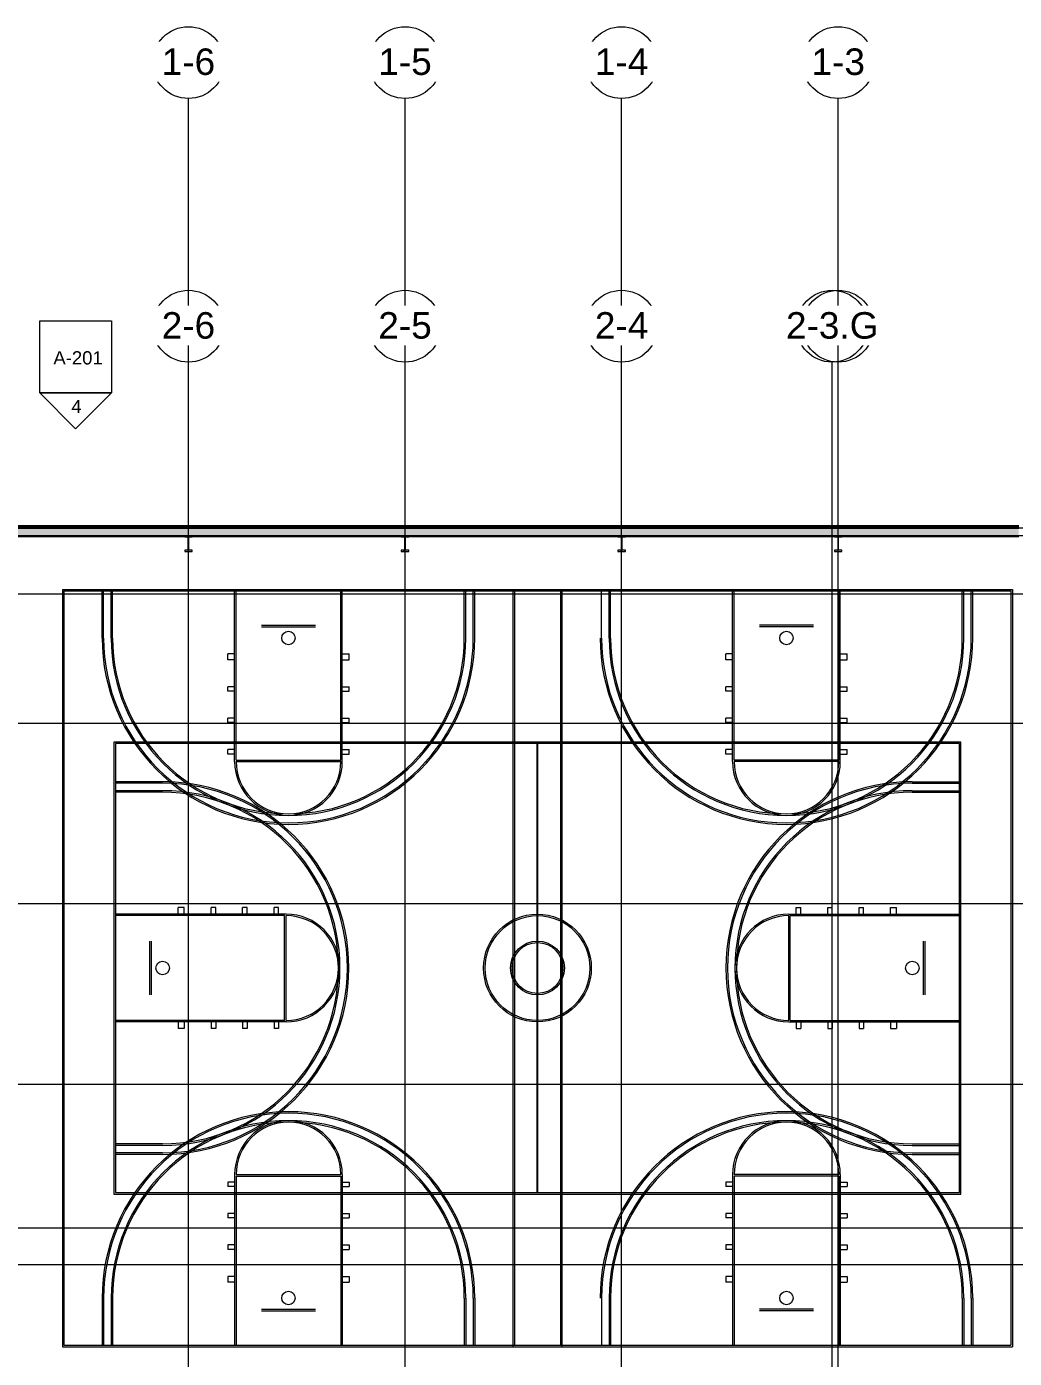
# Model space of a CAD drawing. Header units: inches. Extents: x 25557 to 33164, y -23509 to -20035.
# Drawn here: x 30539 to 31859, y -22234 to -20454 of the extents above; entities that cross this region are included whole.
import ezdxf

# ---------------------------------------------------------------- set-up
doc = ezdxf.new("R2010")
doc.units = ezdxf.units.IN
doc.header["$MEASUREMENT"] = 0
doc.linetypes.add('Grid Line 1_2_', pattern=[0.875, 0.5, -0.125, 0.125, -0.125])
for name, color, linetype, lineweight in [('A-FLOR-OTLN', 90, 'Continuous', 9), ('A-WALL', 113, 'Continuous', 25), ('A-WALL-PATT', 111, 'Continuous', 25), ('G-ANNO-SYMB', 111, 'Continuous', 9), ('L-SITE-WALL', 31, 'Continuous', 9), ('S-BEAM', 12, 'Continuous', 9), ('S-GRID', 1, 'Continuous', 9), ('S-GRID-IDEN', 1, 'Continuous', 9)]:
    doc.layers.add(name, color=color, linetype=linetype, lineweight=lineweight)
doc.styles.add('Arial', font='arial.ttf', dxfattribs={"height": 35.407186})
doc.styles.add('Arial_1', font='arial.ttf', dxfattribs={"height": 17.703593})
pattern_1 = [(225, (31623.71, -22360.053), (19.00703, -19.00703), []), (225, (31623.71, -22388.853), (19.00703, -19.00703), [])]
pattern_2 = [(225, (31334.21, -22360.053), (19.00703, -19.00703), []), (225, (31334.21, -22388.853), (19.00703, -19.00703), [])]
pattern_3 = [(225, (31044.71, -22360.053), (19.00703, -19.00703), []), (225, (31044.71, -22388.853), (19.00703, -19.00703), [])]
pattern_4 = [(225, (30755.21, -22360.053), (19.00703, -19.00703), []), (225, (30755.21, -22388.853), (19.00703, -19.00703), [])]

# ---------------------------------------------------------------- blocks, each defined once
blk = doc.blocks.new('columns and girder2 - one-1108489-Overall Floor Plan')
at = {"layer": 'S-BEAM'}
h = blk.add_hatch(dxfattribs=at)
h.set_pattern_fill('FP_27', color=256, style=0, pattern_type=2)
h.set_pattern_definition(pattern_1)
h.paths.add_polyline_path([(0, -1.2), (-5, -1.2), (-5, -2), (5, -2), (5, -1.2)], flags=0)
h.paths.add_polyline_path([(5, -20), (-5, -20), (-5, -21.5), (5, -21.5)], flags=0)
h.paths.add_polyline_path([(-5, -1204.8), (-5, -1206.3), (5, -1206.3), (5, -1204.8)], flags=0)
h.paths.add_polyline_path([(5, -1224.3), (-5, -1224.3), (-5, -1225), (5, -1225)], flags=0)
h = blk.add_hatch(dxfattribs=at)
h.set_pattern_fill('FP_27', color=256, style=0, pattern_type=2)
h.set_pattern_definition(pattern_1)
h.paths.add_polyline_path([(-0.6, -2), (-0.6, -20), (0.6, -20), (0.6, -2)], flags=0)
h.paths.add_polyline_path([(-0.6, -1206.3), (-0.6, -1224.3), (0.6, -1224.3), (0.6, -1206.3)], flags=0)
at = {"layer": 'S-BEAM', "lineweight": 15}
for p, q in [((-5, -1.2), (-5, -2)), ((-5, -2), (5, -2)), ((0.6, -2), (-0.6, -2)), ((-0.6, -2), (-0.6, -20)), ((0.6, -20), (0.6, -2)), ((5, -2), (5, -1.2)), ((5, -20), (-5, -20)), ((-5, -20), (-5, -21.5)), ((-5, -21.5), (5, -21.5)), ((-0.6, -20), (0.6, -20)), ((5, -21.5), (5, -20)), ((5, -1204.8), (-5, -1204.8)), ((-5, -1204.8), (-5, -1206.3)), ((-5, -1206.3), (5, -1206.3)), ((0.6, -1206.3), (-0.6, -1206.3)), ((-0.6, -1206.3), (-0.6, -1224.3)), ((0.6, -1224.3), (0.6, -1206.3)), ((5, -1206.3), (5, -1204.8)), ((5, -1224.3), (-5, -1224.3)), ((-5, -1224.3), (-5, -1225)), ((-0.6, -1224.3), (0.6, -1224.3)), ((5, -1225), (5, -1224.3))]:
    blk.add_line(p, q, dxfattribs=at)
blk = doc.blocks.new('columns and girder2 - one-V27-Overall Floor Plan')
at = {"layer": 'S-BEAM'}
h = blk.add_hatch(dxfattribs=at)
h.set_pattern_fill('FP_28', color=256, style=0, pattern_type=2)
h.set_pattern_definition(pattern_2)
h.paths.add_polyline_path([(5, -1.2), (-5, -1.2), (-5, -2), (5, -2)], flags=0)
h.paths.add_polyline_path([(-5, -20), (-5, -21.5), (5, -21.5), (5, -20)], flags=0)
h.paths.add_polyline_path([(5, -1204.8), (-5, -1204.8), (-5, -1206.3), (5, -1206.3)], flags=0)
h.paths.add_polyline_path([(5, -1224.3), (-5, -1224.3), (-5, -1225), (5, -1225)], flags=0)
h = blk.add_hatch(dxfattribs=at)
h.set_pattern_fill('FP_28', color=256, style=0, pattern_type=2)
h.set_pattern_definition(pattern_2)
h.paths.add_polyline_path([(-0.6, -2), (-0.6, -20), (0.6, -20), (0.6, -2)], flags=0)
h.paths.add_polyline_path([(-0.6, -1206.3), (-0.6, -1224.3), (0.6, -1224.3), (0.6, -1206.3)], flags=0)
at = {"layer": 'S-BEAM', "lineweight": 15}
for p, q in [((-5, -1.2), (-5, -2)), ((-5, -2), (5, -2)), ((0.6, -2), (-0.6, -2)), ((-0.6, -2), (-0.6, -20)), ((0.6, -20), (0.6, -2)), ((5, -2), (5, -1.2)), ((5, -20), (-5, -20)), ((-5, -20), (-5, -21.5)), ((-5, -21.5), (5, -21.5)), ((-0.6, -20), (0.6, -20)), ((5, -21.5), (5, -20)), ((5, -1204.8), (-5, -1204.8)), ((-5, -1204.8), (-5, -1206.3)), ((-5, -1206.3), (5, -1206.3)), ((0.6, -1206.3), (-0.6, -1206.3)), ((-0.6, -1206.3), (-0.6, -1224.3)), ((0.6, -1224.3), (0.6, -1206.3)), ((5, -1206.3), (5, -1204.8)), ((5, -1224.3), (-5, -1224.3)), ((-5, -1224.3), (-5, -1225)), ((-0.6, -1224.3), (0.6, -1224.3)), ((5, -1225), (5, -1224.3))]:
    blk.add_line(p, q, dxfattribs=at)
blk = doc.blocks.new('columns and girder2 - one-V28-Overall Floor Plan')
at = {"layer": 'S-BEAM'}
h = blk.add_hatch(dxfattribs=at)
h.set_pattern_fill('FP_29', color=256, style=0, pattern_type=2)
h.set_pattern_definition(pattern_3)
h.paths.add_polyline_path([(4.9, -0.5), (-5, -0.5), (-5, -2), (5, -2), (5, -1.2), (4.9, -1.2), (4.9, -0.5)], flags=0)
h.paths.add_polyline_path([(5, -20), (-5, -20), (-5, -21.5), (5, -21.5)], flags=0)
h.paths.add_polyline_path([(5, -1204.8), (-5, -1204.8), (-5, -1206.3), (5, -1206.3)], flags=0)
h.paths.add_polyline_path([(5, -1224.3), (-5, -1224.3), (-5, -1225), (5, -1225)], flags=0)
h = blk.add_hatch(dxfattribs=at)
h.set_pattern_fill('FP_29', color=256, style=0, pattern_type=2)
h.set_pattern_definition(pattern_3)
h.paths.add_polyline_path([(-0.6, -2), (-0.6, -20), (0.6, -20), (0.6, -2)], flags=0)
h.paths.add_polyline_path([(-0.6, -1206.3), (-0.6, -1224.3), (0.6, -1224.3), (0.6, -1206.3)], flags=0)
at = {"layer": 'S-BEAM', "lineweight": 15}
for p, q in [((0.1, -0.5), (-5, -0.5)), ((-5, -0.5), (-5, -2)), ((-5, -2), (5, -2)), ((0.6, -2), (-0.6, -2)), ((-0.6, -2), (-0.6, -20)), ((0.6, -20), (0.6, -2)), ((5, -2), (5, -1.2)), ((5, -20), (-5, -20)), ((-5, -20), (-5, -21.5)), ((-5, -21.5), (5, -21.5)), ((-0.6, -20), (0.6, -20)), ((5, -21.5), (5, -20)), ((5, -1204.8), (-5, -1204.8)), ((-5, -1204.8), (-5, -1206.3)), ((-5, -1206.3), (5, -1206.3)), ((0.6, -1206.3), (-0.6, -1206.3)), ((-0.6, -1206.3), (-0.6, -1224.3)), ((0.6, -1224.3), (0.6, -1206.3)), ((5, -1206.3), (5, -1204.8)), ((5, -1224.3), (-5, -1224.3)), ((-5, -1224.3), (-5, -1225)), ((-0.6, -1224.3), (0.6, -1224.3)), ((5, -1225), (5, -1224.3))]:
    blk.add_line(p, q, dxfattribs=at)
blk = doc.blocks.new('columns and girder2 - one-V29-Overall Floor Plan')
at = {"layer": 'S-BEAM'}
h = blk.add_hatch(dxfattribs=at)
h.set_pattern_fill('FP_30', color=256, style=0, pattern_type=2)
h.set_pattern_definition(pattern_4)
h.paths.add_polyline_path([(0, -1.2), (-5, -1.2), (-5, -2), (5, -2), (5, -1.2)], flags=0)
h.paths.add_polyline_path([(-5, -20), (-5, -21.5), (5, -21.5), (5, -20)], flags=0)
h.paths.add_polyline_path([(-5, -1204.8), (-5, -1206.3), (5, -1206.3), (5, -1204.8)], flags=0)
h.paths.add_polyline_path([(5, -1224.3), (-5, -1224.3), (-5, -1225), (5, -1225)], flags=0)
h = blk.add_hatch(dxfattribs=at)
h.set_pattern_fill('FP_30', color=256, style=0, pattern_type=2)
h.set_pattern_definition(pattern_4)
h.paths.add_polyline_path([(-0.6, -2), (-0.6, -20), (0.6, -20), (0.6, -2)], flags=0)
h.paths.add_polyline_path([(0.6, -1206.3), (-0.6, -1206.3), (-0.6, -1224.3), (0.6, -1224.3)], flags=0)
at = {"layer": 'S-BEAM', "lineweight": 15}
for p, q in [((-5, -1.2), (-5, -2)), ((-5, -2), (5, -2)), ((0.6, -2), (-0.6, -2)), ((-0.6, -2), (-0.6, -20)), ((0.6, -20), (0.6, -2)), ((5, -2), (5, -1.2)), ((5, -20), (-5, -20)), ((-5, -20), (-5, -21.5)), ((-5, -21.5), (5, -21.5)), ((-0.6, -20), (0.6, -20)), ((5, -21.5), (5, -20)), ((5, -1204.8), (-5, -1204.8)), ((-5, -1204.8), (-5, -1206.3)), ((-5, -1206.3), (5, -1206.3)), ((0.6, -1206.3), (-0.6, -1206.3)), ((-0.6, -1206.3), (-0.6, -1224.3)), ((0.6, -1224.3), (0.6, -1206.3)), ((5, -1206.3), (5, -1204.8)), ((5, -1224.3), (-5, -1224.3)), ((-5, -1224.3), (-5, -1225)), ((-0.6, -1224.3), (0.6, -1224.3)), ((5, -1225), (5, -1224.3))]:
    blk.add_line(p, q, dxfattribs=at)
blk = doc.blocks.new('Grid - Grid Head - Circle-14747-Overall Floor Plan')
at = {"layer": 'S-GRID-IDEN'}
blk.add_circle((0, 0), 0.25, dxfattribs=at)
blk = doc.blocks.new('Elevation - Detail Number-93309-Overall Floor Plan')
at = {"layer": 'G-ANNO-SYMB'}
for p, q in [((-0.25, -0.25), (-0.25, 0.25)), ((-0.25, 0.25), (0.25, 0.25)), ((0.25, 0.25), (0.25, -0.25)), ((0.25, -0.25), (-0.25, -0.25))]:
    blk.add_line(p, q, dxfattribs=at)
blk = doc.blocks.new('Elevation - Detail Number-93036-Overall Floor Plan')
at = {"layer": 'G-ANNO-SYMB'}
for p, q in [((0, 0.25), (-0.25, 0)), ((0.25, 0), (0, 0.25)), ((-0.25, 0), (0.25, 0))]:
    blk.add_line(p, q, dxfattribs=at)

msp = doc.modelspace()

# ---------------------------------------------------------------- hatches: boundary and pattern name
at = {"layer": 'A-WALL-PATT', "lineweight": 9}
h = msp.add_hatch(dxfattribs=at)
h.set_pattern_fill('FP_22', color=256, style=0, pattern_type=2)
h.set_pattern_definition([(0, (5932.32, 0), (0, 24), []), (90, (5932.32, 0), (-24, 1e-15), [])])
h.paths.add_polyline_path([(28713, -21124.3), (28715.7, -21124.3), (28715.7, -21123.3), (28713, -21123.3)], flags=0)
h.paths.add_polyline_path([(31913.3, -21124.3), (31913.3, -21123.3), (31901.1, -21123.3), (31901.1, -21124.3)], flags=0)
h.paths.add_polyline_path([(31743.3, -21124.3), (31865.1, -21124.3), (31865.1, -21123.3), (28969.8, -21123.3), (28969.8, -21124.3), (31190.4, -21124.3)], flags=0)
h.paths.add_polyline_path([(28723.7, -21124.3), (28777.1, -21124.3), (28777.1, -21123.3), (28723.7, -21123.3)], flags=0)
h.paths.add_polyline_path([(28861.8, -21124.3), (28861.8, -21123.3), (28849.1, -21123.3), (28849.1, -21124.3)], flags=0)
h = msp.add_hatch(dxfattribs=at)
h.set_pattern_fill('FP_20', color=256, style=0, pattern_type=2)
h.set_pattern_definition([(161.57, (5933.279, 0.96), (-7.6802237, -0.0009796), [0, -54.643, 6.067, 0]), (18.43, (5931.359, 0.96), (-7.6802237, 0.0009796), [0, -54.643, 6.067, 0]), (108.43, (5933.279, 0.96), (3.8382953, -19.20136532), [18.211, -42.499]), (71.57, (5931.359, 0.96), (3.8382953, 19.20136532), [18.211, -42.499])])
h.paths.add_polyline_path([(28978.6, -21134.3), (31865.1, -21134.3), (31865.1, -21124.3), (28969.8, -21124.3), (28969.8, -21134.3)], flags=0)
h.paths.add_polyline_path([(31913.3, -21134.3), (31913.3, -21124.3), (31901.1, -21124.3), (31901.1, -21134.3)], flags=0)
h.paths.add_polyline_path([(28719.4, -21134.3), (28777.1, -21134.3), (28777.1, -21124.3), (28713.7, -21124.3), (28713.7, -21134.3)], flags=0)
h.paths.add_polyline_path([(28849.1, -21134.3), (28861.8, -21134.3), (28861.8, -21124.3), (28849.1, -21124.3)], flags=0)

# ---------------------------------------------------------------- linework, layer by layer
at = {"layer": 'A-FLOR-OTLN'}
for p, q in [((30586.9, -21206.1), (31856.5, -21206.1)), ((30586.9, -21206.1), (30586.9, -22218.1)), ((30588.9, -21208.1), (30588.9, -22216.1)), ((30588.9, -21208.1), (31854.5, -21208.1)), ((30639.9, -21271.1), (30639.9, -21208.1)), ((30641.9, -21271.1), (30641.9, -21208.1)), ((30651.9, -21271.1), (30651.9, -21208.1)), ((30653.9, -21271.1), (30653.9, -21208.1)), ((30816.9, -21436.1), (30816.9, -21208.1)), ((30818.9, -21434.1), (30818.9, -21208.1)), ((30958.9, -21434.1), (30958.9, -21208.1)), ((30960.9, -21436.1), (30960.9, -21208.1)), ((31123.9, -21271.1), (31123.9, -21208.1)), ((31125.9, -21271.1), (31125.9, -21208.1)), ((31135.9, -21271.1), (31135.9, -21208.1)), ((31137.9, -21271.1), (31137.9, -21208.1)), ((31188.9, -21206.1), (31188.9, -22218.1)), ((31190.9, -21208.1), (31190.9, -22216.1)), ((31252.5, -21208.1), (31252.5, -22216.1)), ((31254.5, -21206.1), (31254.5, -22218.1)), ((31307.5, -21271.1), (31307.5, -21208.1)), ((31317.5, -21271.1), (31317.5, -21208.1)), ((31319.5, -21271.1), (31319.5, -21208.1)), ((31482.5, -21436.1), (31482.5, -21208.1)), ((31484.5, -21434.1), (31484.5, -21208.1)), ((31624.5, -21434.1), (31624.5, -21208.1)), ((31626.5, -21436.1), (31626.5, -21208.1)), ((31789.5, -21271.1), (31789.5, -21208.1)), ((31791.5, -21271.1), (31791.5, -21208.1)), ((31801.5, -21271.1), (31801.5, -21208.1)), ((31803.5, -21271.1), (31803.5, -21208.1)), ((31854.5, -21208.1), (31854.5, -22216.1)), ((31856.5, -21206.1), (31856.5, -22218.1)), ((30852.9, -21254.1), (30924.9, -21254.1)), ((30852.9, -21256.1), (30924.9, -21256.1)), ((31590.5, -21254.1), (31518.5, -21254.1)), ((31590.5, -21256.1), (31518.5, -21256.1)), ((30816.9, -21292.1), (30807.9, -21292.1)), ((30807.9, -21300.1), (30807.9, -21292.1)), ((30816.9, -21300.1), (30807.9, -21300.1)), ((30960.9, -21292.1), (30969.9, -21292.1)), ((30960.9, -21300.1), (30969.9, -21300.1)), ((30969.9, -21300.1), (30969.9, -21292.1)), ((31482.5, -21292.1), (31473.5, -21292.1)), ((31473.5, -21300.1), (31473.5, -21292.1)), ((31482.5, -21300.1), (31473.5, -21300.1)), ((31626.5, -21292.1), (31635.5, -21292.1)), ((31626.5, -21300.1), (31635.5, -21300.1)), ((31635.5, -21300.1), (31635.5, -21292.1)), ((30816.9, -21336.1), (30807.9, -21336.1)), ((30807.9, -21342.1), (30807.9, -21336.1)), ((30960.9, -21336.1), (30969.9, -21336.1)), ((30969.9, -21342.1), (30969.9, -21336.1)), ((31482.5, -21336.1), (31473.5, -21336.1)), ((31473.5, -21342.1), (31473.5, -21336.1)), ((31626.5, -21336.1), (31635.5, -21336.1)), ((31635.5, -21342.1), (31635.5, -21336.1)), ((30816.9, -21342.1), (30807.9, -21342.1)), ((30960.9, -21342.1), (30969.9, -21342.1)), ((31482.5, -21342.1), (31473.5, -21342.1)), ((31626.5, -21342.1), (31635.5, -21342.1)), ((30816.9, -21378.1), (30807.9, -21378.1)), ((30807.9, -21384.1), (30807.9, -21378.1)), ((30816.9, -21384.1), (30807.9, -21384.1)), ((30960.9, -21378.1), (30969.9, -21378.1)), ((30960.9, -21384.1), (30969.9, -21384.1)), ((30969.9, -21384.1), (30969.9, -21378.1)), ((31482.5, -21378.1), (31473.5, -21378.1)), ((31473.5, -21384.1), (31473.5, -21378.1)), ((31482.5, -21384.1), (31473.5, -21384.1)), ((31626.5, -21378.1), (31635.5, -21378.1)), ((31626.5, -21384.1), (31635.5, -21384.1)), ((31635.5, -21384.1), (31635.5, -21378.1)), ((31787.7, -21410.1), (30655.7, -21410.1)), ((30655.7, -21410.1), (30655.7, -22014.1)), ((30657.7, -21412.1), (30657.7, -22012.1)), ((31785.7, -21412.1), (30657.7, -21412.1)), ((30816.9, -21420.1), (30807.9, -21420.1)), ((30807.9, -21426.1), (30807.9, -21420.1)), ((30816.9, -21426.1), (30807.9, -21426.1)), ((30960.9, -21420.1), (30969.9, -21420.1)), ((30960.9, -21426.1), (30969.9, -21426.1)), ((30969.9, -21426.1), (30969.9, -21420.1)), ((31220.7, -21412.1), (31220.7, -22012.1)), ((31221.7, -21412.1), (31221.7, -22012.1)), ((31482.5, -21420.1), (31473.5, -21420.1)), ((31473.5, -21426.1), (31473.5, -21420.1)), ((31482.5, -21426.1), (31473.5, -21426.1)), ((31626.5, -21420.1), (31635.5, -21420.1)), ((31626.5, -21426.1), (31635.5, -21426.1)), ((31635.5, -21426.1), (31635.5, -21420.1)), ((31785.7, -22012.1), (31785.7, -21412.1)), ((31787.7, -22014.1), (31787.7, -21410.1)), ((30818.9, -21434.1), (30958.9, -21434.1)), ((30818.9, -21436.1), (30958.9, -21436.1)), ((31624.5, -21434.1), (31484.5, -21434.1)), ((31624.5, -21436.1), (31484.5, -21436.1)), ((30720.7, -21463.1), (30657.7, -21463.1)), ((30720.7, -21465.1), (30657.7, -21465.1)), ((30720.7, -21475.1), (30657.7, -21475.1)), ((30720.7, -21477.1), (30657.7, -21477.1)), ((31722.7, -21463.1), (31785.7, -21463.1)), ((31722.7, -21465.1), (31785.7, -21465.1)), ((31722.7, -21475.1), (31785.7, -21475.1)), ((31722.7, -21477.1), (31785.7, -21477.1)), ((30885.7, -21640.1), (30657.7, -21640.1)), ((30741.7, -21640.1), (30741.7, -21631.1)), ((30749.7, -21631.1), (30741.7, -21631.1)), ((30749.7, -21640.1), (30749.7, -21631.1)), ((30785.7, -21640.1), (30785.7, -21631.1)), ((30791.7, -21631.1), (30785.7, -21631.1)), ((30791.7, -21640.1), (30791.7, -21631.1)), ((30827.7, -21640.1), (30827.7, -21631.1)), ((30833.7, -21631.1), (30827.7, -21631.1)), ((30833.7, -21640.1), (30833.7, -21631.1)), ((30869.7, -21640.1), (30869.7, -21631.1)), ((30875.7, -21631.1), (30869.7, -21631.1)), ((30875.7, -21640.1), (30875.7, -21631.1)), ((31557.7, -21640.1), (31785.7, -21640.1)), ((31567.7, -21631.1), (31573.7, -21631.1)), ((31567.7, -21640.1), (31567.7, -21631.1)), ((31573.7, -21640.1), (31573.7, -21631.1)), ((31609.7, -21631.1), (31615.7, -21631.1)), ((31609.7, -21640.1), (31609.7, -21631.1)), ((31615.7, -21640.1), (31615.7, -21631.1)), ((31651.7, -21631.1), (31657.7, -21631.1)), ((31651.7, -21640.1), (31651.7, -21631.1)), ((31657.7, -21640.1), (31657.7, -21631.1)), ((31693.7, -21631.1), (31701.7, -21631.1)), ((31693.7, -21640.1), (31693.7, -21631.1)), ((31701.7, -21640.1), (31701.7, -21631.1)), ((30883.7, -21642.1), (30657.7, -21642.1)), ((30883.7, -21782.1), (30883.7, -21642.1)), ((30885.7, -21782.1), (30885.7, -21642.1)), ((31557.7, -21782.1), (31557.7, -21642.1)), ((31559.7, -21782.1), (31559.7, -21642.1)), ((31559.7, -21642.1), (31785.7, -21642.1)), ((30703.7, -21748.1), (30703.7, -21676.1)), ((30705.7, -21748.1), (30705.7, -21676.1)), ((31737.7, -21748.1), (31737.7, -21676.1)), ((31739.7, -21748.1), (31739.7, -21676.1)), ((30883.7, -21782.1), (30657.7, -21782.1)), ((31559.7, -21782.1), (31785.7, -21782.1)), ((30885.7, -21784.1), (30657.7, -21784.1)), ((30741.7, -21784.1), (30741.7, -21793.1)), ((30749.7, -21793.1), (30741.7, -21793.1)), ((30749.7, -21784.1), (30749.7, -21793.1)), ((30785.7, -21784.1), (30785.7, -21793.1)), ((30791.7, -21793.1), (30785.7, -21793.1)), ((30791.7, -21784.1), (30791.7, -21793.1)), ((30827.7, -21784.1), (30827.7, -21793.1)), ((30833.7, -21793.1), (30827.7, -21793.1)), ((30833.7, -21784.1), (30833.7, -21793.1)), ((30869.7, -21784.1), (30869.7, -21793.1)), ((30875.7, -21793.1), (30869.7, -21793.1)), ((30875.7, -21784.1), (30875.7, -21793.1)), ((31557.7, -21784.1), (31785.7, -21784.1)), ((31567.7, -21784.1), (31567.7, -21793.1)), ((31567.7, -21793.1), (31573.7, -21793.1)), ((31573.7, -21784.1), (31573.7, -21793.1)), ((31609.7, -21784.1), (31609.7, -21793.1)), ((31609.7, -21793.1), (31615.7, -21793.1)), ((31615.7, -21784.1), (31615.7, -21793.1)), ((31651.7, -21784.1), (31651.7, -21793.1)), ((31651.7, -21793.1), (31657.7, -21793.1)), ((31657.7, -21784.1), (31657.7, -21793.1)), ((31693.7, -21784.1), (31693.7, -21793.1)), ((31693.7, -21793.1), (31701.7, -21793.1)), ((31701.7, -21784.1), (31701.7, -21793.1)), ((30720.7, -21947.1), (30657.7, -21947.1)), ((30720.7, -21949.1), (30657.7, -21949.1)), ((30720.7, -21959.1), (30657.7, -21959.1)), ((31722.7, -21947.1), (31785.7, -21947.1)), ((31722.7, -21949.1), (31785.7, -21949.1)), ((31722.7, -21959.1), (31785.7, -21959.1)), ((30720.7, -21961.1), (30657.7, -21961.1)), ((31722.7, -21961.1), (31785.7, -21961.1)), ((30816.9, -21988.1), (30816.9, -22216.1)), ((30818.9, -21988.1), (30958.9, -21988.1)), ((30818.9, -21990.1), (30958.9, -21990.1)), ((30818.9, -21990.1), (30818.9, -22216.1)), ((30958.9, -21990.1), (30958.9, -22216.1)), ((30960.9, -21988.1), (30960.9, -22216.1)), ((31482.5, -21988.1), (31482.5, -22216.1)), ((31624.5, -21988.1), (31484.5, -21988.1)), ((31624.5, -21990.1), (31484.5, -21990.1)), ((31484.5, -21990.1), (31484.5, -22216.1)), ((31624.5, -21990.1), (31624.5, -22216.1)), ((31626.5, -21988.1), (31626.5, -22216.1)), ((30655.7, -22014.1), (31787.7, -22014.1)), ((30657.7, -22012.1), (31785.7, -22012.1)), ((30807.9, -21998.1), (30807.9, -22004.1)), ((30816.9, -21998.1), (30807.9, -21998.1)), ((30816.9, -22004.1), (30807.9, -22004.1)), ((30960.9, -21998.1), (30969.9, -21998.1)), ((30960.9, -22004.1), (30969.9, -22004.1)), ((30969.9, -21998.1), (30969.9, -22004.1)), ((31473.5, -21998.1), (31473.5, -22004.1)), ((31482.5, -21998.1), (31473.5, -21998.1)), ((31482.5, -22004.1), (31473.5, -22004.1)), ((31626.5, -21998.1), (31635.5, -21998.1)), ((31626.5, -22004.1), (31635.5, -22004.1)), ((31635.5, -21998.1), (31635.5, -22004.1)), ((30807.9, -22040.1), (30807.9, -22046.1)), ((30816.9, -22040.1), (30807.9, -22040.1)), ((30816.9, -22046.1), (30807.9, -22046.1)), ((30960.9, -22040.1), (30969.9, -22040.1)), ((30960.9, -22046.1), (30969.9, -22046.1)), ((30969.9, -22040.1), (30969.9, -22046.1)), ((31473.5, -22040.1), (31473.5, -22046.1)), ((31482.5, -22040.1), (31473.5, -22040.1)), ((31482.5, -22046.1), (31473.5, -22046.1)), ((31626.5, -22040.1), (31635.5, -22040.1)), ((31626.5, -22046.1), (31635.5, -22046.1)), ((31635.5, -22040.1), (31635.5, -22046.1)), ((30807.9, -22082.1), (30807.9, -22088.1)), ((30816.9, -22082.1), (30807.9, -22082.1)), ((30960.9, -22082.1), (30969.9, -22082.1)), ((30969.9, -22082.1), (30969.9, -22088.1)), ((31473.5, -22082.1), (31473.5, -22088.1)), ((31482.5, -22082.1), (31473.5, -22082.1)), ((31626.5, -22082.1), (31635.5, -22082.1)), ((31635.5, -22082.1), (31635.5, -22088.1)), ((30816.9, -22088.1), (30807.9, -22088.1)), ((30960.9, -22088.1), (30969.9, -22088.1)), ((31482.5, -22088.1), (31473.5, -22088.1)), ((31626.5, -22088.1), (31635.5, -22088.1)), ((30807.9, -22124.1), (30807.9, -22132.1)), ((30816.9, -22124.1), (30807.9, -22124.1)), ((30816.9, -22132.1), (30807.9, -22132.1)), ((30960.9, -22124.1), (30969.9, -22124.1)), ((30960.9, -22132.1), (30969.9, -22132.1)), ((30969.9, -22124.1), (30969.9, -22132.1)), ((31473.5, -22124.1), (31473.5, -22132.1)), ((31482.5, -22124.1), (31473.5, -22124.1)), ((31482.5, -22132.1), (31473.5, -22132.1)), ((31626.5, -22124.1), (31635.5, -22124.1)), ((31626.5, -22132.1), (31635.5, -22132.1)), ((31635.5, -22124.1), (31635.5, -22132.1)), ((30639.9, -22153.1), (30639.9, -22216.1)), ((30641.9, -22153.1), (30641.9, -22216.1)), ((30651.9, -22153.1), (30651.9, -22216.1)), ((30653.9, -22153.1), (30653.9, -22216.1)), ((31123.9, -22153.1), (31123.9, -22216.1)), ((31125.9, -22153.1), (31125.9, -22216.1)), ((31135.9, -22153.1), (31135.9, -22216.1)), ((31137.9, -22153.1), (31137.9, -22216.1)), ((31307.5, -22153.1), (31307.5, -22216.1)), ((31317.5, -22153.1), (31317.5, -22216.1)), ((31319.5, -22153.1), (31319.5, -22216.1)), ((31789.5, -22153.1), (31789.5, -22216.1)), ((31791.5, -22153.1), (31791.5, -22216.1)), ((31801.5, -22153.1), (31801.5, -22216.1)), ((31803.5, -22153.1), (31803.5, -22216.1)), ((30852.9, -22168.1), (30924.9, -22168.1)), ((30852.9, -22170.1), (30924.9, -22170.1)), ((31590.5, -22168.1), (31518.5, -22168.1)), ((31590.5, -22170.1), (31518.5, -22170.1)), ((30586.9, -22218.1), (31856.5, -22218.1)), ((30588.9, -22216.1), (31854.5, -22216.1))]:
    msp.add_line(p, q, dxfattribs=at)
for centre, radius in [((30888.9, -21271.1), 9), ((31554.5, -21271.1), 9), ((31221.7, -21712.1), 72), ((31221.7, -21712.1), 70), ((31221.7, -21712.1), 36), ((31221.7, -21712.1), 34), ((30720.7, -21712.1), 9), ((31722.7, -21712.1), 9), ((30888.9, -22153.1), 9), ((31554.5, -22153.1), 9)]:
    msp.add_circle(centre, radius, dxfattribs=at)
for centre, radius, start, end in [((30888.9, -21271.1), 249, 180, 270), ((30888.9, -21271.1), 247, 180, 270), ((30888.9, -21271.1), 237, 180, 270), ((30888.9, -21271.1), 235, 180, 270), ((30888.9, -21271.1), 247, 270, 0), ((30888.9, -21271.1), 249, 270, 0), ((30888.9, -21271.1), 235, 270, 0), ((30888.9, -21271.1), 237, 270, 0), ((31554.5, -21271.1), 249, 180, 270), ((31554.5, -21271.1), 247, 180, 270), ((31554.5, -21271.1), 237, 180, 270), ((31554.5, -21271.1), 235, 180, 270), ((31554.5, -21271.1), 247, 270, 0), ((31554.5, -21271.1), 249, 270, 0), ((31554.5, -21271.1), 235, 270, 0), ((31554.5, -21271.1), 237, 270, 0), ((30888.9, -21436.1), 72, 180, 0), ((30888.9, -21436.1), 70, 180, 0), ((31554.5, -21436.1), 72, 180, 360), ((31554.5, -21436.1), 70, 180, 0), ((30720.7, -21712.1), 249, 0, 90), ((30720.7, -21712.1), 247, 0, 90), ((30720.7, -21712.1), 237, 0, 90), ((30720.7, -21712.1), 235, 0, 90), ((31722.7, -21712.1), 249, 90, 180), ((31722.7, -21712.1), 247, 90, 180), ((31722.7, -21712.1), 237, 90, 180), ((31722.7, -21712.1), 235, 90, 180), ((30885.7, -21712.1), 72, 270, 90), ((31557.7, -21712.1), 72, 90, 270), ((30885.7, -21712.1), 70, 270, 90), ((31557.7, -21712.1), 70, 90, 270), ((30720.7, -21712.1), 247, 270, 0), ((30720.7, -21712.1), 249, 270, 0), ((30720.7, -21712.1), 235, 270, 0), ((30720.7, -21712.1), 237, 270, 0), ((31722.7, -21712.1), 249, 180, 270), ((31722.7, -21712.1), 247, 180, 270), ((31722.7, -21712.1), 237, 180, 270), ((31722.7, -21712.1), 235, 180, 270), ((30888.9, -22153.1), 249, 90, 180), ((30888.9, -22153.1), 247, 90, 180), ((30888.9, -22153.1), 249, 0, 90), ((30888.9, -22153.1), 247, 0, 90), ((31554.5, -22153.1), 249, 90, 180), ((31554.5, -22153.1), 247, 90, 180), ((31554.5, -22153.1), 249, 0, 90), ((31554.5, -22153.1), 247, 0, 90), ((30888.9, -22153.1), 237, 90, 180), ((30888.9, -22153.1), 235, 90, 180), ((30888.9, -21988.1), 72, 0, 180), ((30888.9, -21988.1), 70, 0, 180), ((30888.9, -22153.1), 237, 0, 90), ((30888.9, -22153.1), 235, 0, 90), ((31554.5, -22153.1), 237, 90, 180), ((31554.5, -22153.1), 235, 90, 180), ((31554.5, -21988.1), 72, 0, 180), ((31554.5, -21988.1), 70, 360, 180), ((31554.5, -22153.1), 237, 0, 90), ((31554.5, -22153.1), 235, 0, 90)]:
    msp.add_arc(centre, radius, start, end, dxfattribs=at)
at = {"layer": 'A-WALL', "lineweight": 9}
for p, q in [((28969.8, -21123.3), (31865.1, -21123.3)), ((28969.8, -21124.3), (31865.1, -21124.3)), ((28969.8, -21134.3), (31865.1, -21134.3))]:
    msp.add_line(p, q, dxfattribs=at)
at = {"layer": 'G-ANNO-SYMB'}
for p, q in [((32248.5, -21212.5), (27937.8, -21212.5)), ((32247, -22059.8), (27936.2, -22059.8))]:
    msp.add_line(p, q, dxfattribs=at)
at = {"layer": 'L-SITE-WALL', "lineweight": 25}
for p, q in [((31865.1, -21121.8), (28969.8, -21121.8)), ((28969.8, -21135.1), (31865.1, -21135.1))]:
    msp.add_line(p, q, dxfattribs=at)
at = {"layer": 'S-GRID', "linetype": 'Grid Line 1_2_'}
for p, q in [((30755.2, -23095.8), (30755.2, -20550.1)), ((31044.7, -23095.8), (31044.7, -20550.1)), ((31334.2, -23095.8), (31334.2, -20550.1)), ((31623.7, -23095.8), (31623.7, -20550.1)), ((30755.2, -23413.2), (30755.2, -20902.4)), ((31044.7, -23413.2), (31044.7, -20902.4)), ((31334.2, -23413.2), (31334.2, -20902.4)), ((31615.7, -23317.2), (31615.7, -20902.4)), ((31623.7, -23413.2), (31623.7, -20902.4)), ((32933.8, -21124.3), (28680.3, -21124.3)), ((33029.8, -21134.3), (28680.3, -21134.3)), ((32359.7, -21385.1), (27403.7, -21385.1)), ((33029.8, -21385.1), (27860.3, -21385.1)), ((32359.7, -21626.3), (27403.7, -21626.3)), ((33029.8, -21626.3), (27860.3, -21626.3)), ((32359.7, -21867.6), (27403.7, -21867.6)), ((33029.8, -21867.6), (27860.3, -21867.6)), ((32359.7, -22108.8), (27403.7, -22108.8)), ((33029.8, -22108.8), (27860.3, -22108.8))]:
    msp.add_line(p, q, dxfattribs=at)

# ---------------------------------------------------------------- block references
at = {"layer": 'G-ANNO-SYMB', "xscale": 191.9999999999999, "yscale": 191.9999999999999, "zscale": 191.9999999999999}
msp.add_blockref('Elevation - Detail Number-93309-Overall Floor Plan', (30604.5, -20895.4), dxfattribs=at)
at = {"layer": 'G-ANNO-SYMB', "extrusion": (0, 0, -1), "xscale": 191.9999999999999, "yscale": 191.9999999999999, "zscale": 191.9999999999999, "rotation": 180}
msp.add_blockref('Elevation - Detail Number-93036-Overall Floor Plan', (-30604.5, -20943.4), dxfattribs=at)
at = {"layer": 'S-BEAM', "rotation": 180}
for name, p in [('columns and girder2 - one-V29-Overall Floor Plan', (30755.2, -22360.1)), ('columns and girder2 - one-V28-Overall Floor Plan', (31044.7, -22360.1)), ('columns and girder2 - one-V27-Overall Floor Plan', (31334.2, -22360.1)), ('columns and girder2 - one-1108489-Overall Floor Plan', (31623.7, -22360.1))]:
    msp.add_blockref(name, p, dxfattribs=at)
at = {"layer": 'S-GRID-IDEN', "xscale": 191.9999999999999, "yscale": 191.9999999999999, "zscale": 191.9999999999999}
for p in [(30755.2, -20502.1), (31044.7, -20502.1), (31334.2, -20502.1), (31623.7, -20502.1), (30755.2, -20854.4), (31044.7, -20854.4), (31334.2, -20854.4), (31623.7, -20854.4)]:
    msp.add_blockref('Grid - Grid Head - Circle-14747-Overall Floor Plan', p, dxfattribs=at)

# ---------------------------------------------------------------- next in the draw order: texts
at = {"layer": 'G-ANNO-SYMB', "char_height": 17.7, "attachment_point": 2, "line_spacing_factor": 0.938532, "style": 'Arial_1', "bg_fill": 3, "box_fill_scale": 1.25, "bg_fill_color": 0, "bg_fill_transparency": 0}
for s, insert, width in [('A-201', (30607.7, -20887.8), 78.624), ('4', (30605.6, -20952.8), 16.416)]:
    msp.add_mtext(s, dxfattribs=dict(at, insert=insert, width=width))
at = {"layer": 'S-GRID-IDEN', "char_height": 35.41, "width": 85.104, "attachment_point": 2, "line_spacing_factor": 0.938532, "style": 'Arial', "bg_fill": 3, "box_fill_scale": 1.25, "bg_fill_color": 0, "bg_fill_transparency": 0}
for s, insert in [('1-6', (30755.2, -20483.2)), ('1-5', (31044.7, -20483.2)), ('1-4', (31334.2, -20483.2)), ('1-3', (31623.7, -20483.2)), ('2-6', (30755.2, -20835.6)), ('2-5', (31044.7, -20835.6)), ('2-4', (31334.2, -20835.6)), ('2-3', (31623.7, -20835.6))]:
    msp.add_mtext(s, dxfattribs=dict(at, insert=insert))

# ---------------------------------------------------------------- next in the draw order: block references
at = {"layer": 'S-GRID-IDEN', "xscale": 191.9999999999999, "yscale": 191.9999999999999, "zscale": 191.9999999999999}
msp.add_blockref('Grid - Grid Head - Circle-14747-Overall Floor Plan', (31615.7, -20854.4), dxfattribs=at)

# ---------------------------------------------------------------- next in the draw order: texts
at = {"layer": 'S-GRID-IDEN', "insert": (31615.7, -20835.6), "char_height": 35.41, "width": 147.312, "attachment_point": 2, "line_spacing_factor": 0.938532, "style": 'Arial', "bg_fill": 3, "box_fill_scale": 1.25, "bg_fill_color": 0, "bg_fill_transparency": 0}
msp.add_mtext('2-3.G', dxfattribs=at)

doc.saveas('drawing.dxf')
